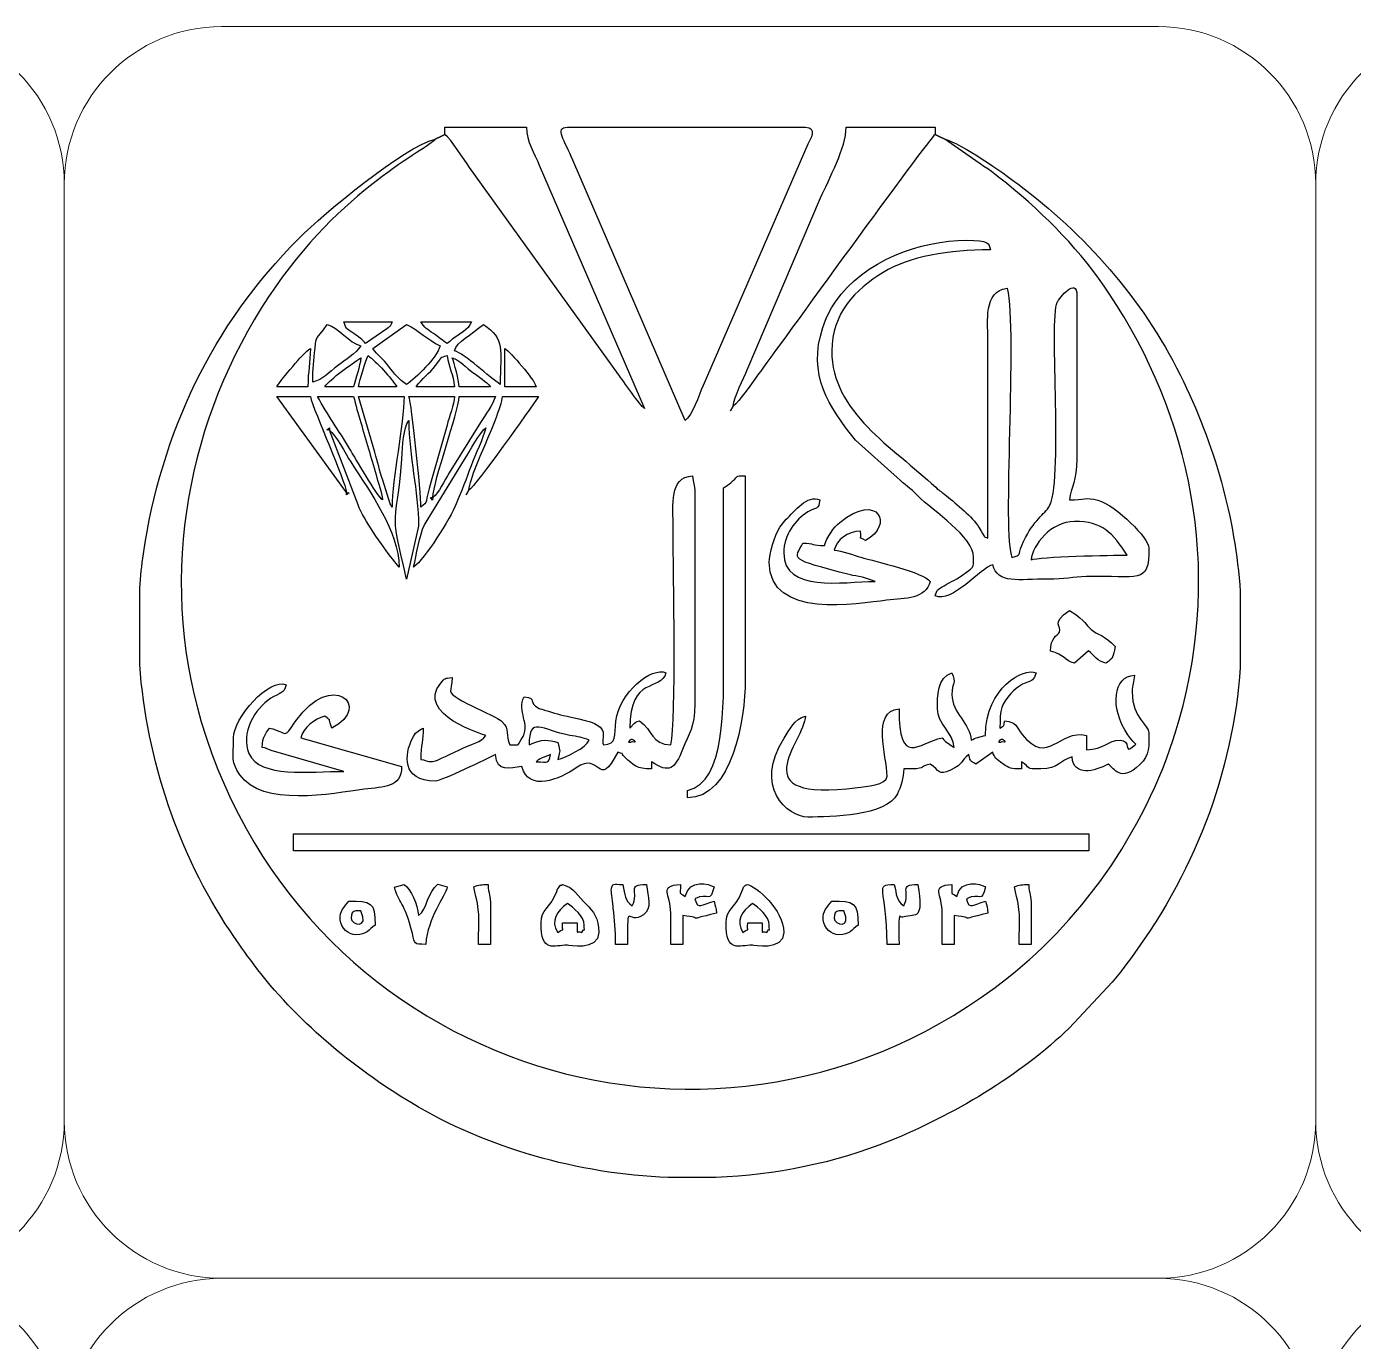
# Model space of a CAD drawing. Header units: millimetres. Extents: x -591 to 604, y 170 to 320.
# Drawn here: x 55.1 to 107.9, y 267.6 to 319.9 of the extents above; entities that cross this region are included whole.
import ezdxf

# ---------------------------------------------------------------- set-up
doc = ezdxf.new("R2010")
doc.units = ezdxf.units.MM
doc.header["$MEASUREMENT"] = 0
doc.layers.add('Layer 1', color=7, linetype='Continuous')

msp = doc.modelspace()

# ---------------------------------------------------------------- linework, layer by layer
at = {"layer": 'Layer 1', "color": 250, "lineweight": 18}
for points in [[(13.0292, 319.8725), (13.0292, 319.8725), (50.3166, 319.8725), (50.3166, 319.8725), (53.7625, 319.8725), (56.5729, 317.0621), (56.5729, 313.6162), (56.5729, 313.6162), (56.5729, 276.3288), (56.5729, 276.3288), (56.5729, 272.8829), (53.7625, 270.0725), (50.3166, 270.0725), (50.3166, 270.0725), (13.0292, 270.0725), (13.0292, 270.0725), (9.5833, 270.0725), (6.7729, 272.8829), (6.7729, 276.3288), (6.7729, 276.3288), (6.7729, 313.6162), (6.7729, 313.6162), (6.7729, 317.0621), (9.5833, 319.8725), (13.0292, 319.8725)], [(62.8292, 319.8725), (62.8292, 319.8725), (100.1166, 319.8725), (100.1166, 319.8725), (103.5625, 319.8725), (106.3729, 317.0621), (106.3729, 313.6162), (106.3729, 313.6162), (106.3729, 276.3288), (106.3729, 276.3288), (106.3729, 272.8829), (103.5625, 270.0725), (100.1166, 270.0725), (100.1166, 270.0725), (62.8292, 270.0725), (62.8292, 270.0725), (59.3833, 270.0725), (56.5729, 272.8829), (56.5729, 276.3288), (56.5729, 276.3288), (56.5729, 313.6162), (56.5729, 313.6162), (56.5729, 317.0621), (59.3833, 319.8725), (62.8292, 319.8725)], [(112.6292, 319.8725), (112.6292, 319.8725), (149.9166, 319.8725), (149.9166, 319.8725), (153.3625, 319.8725), (156.1729, 317.0621), (156.1729, 313.6162), (156.1729, 313.6162), (156.1729, 276.3288), (156.1729, 276.3288), (156.1729, 272.8829), (153.3625, 270.0725), (149.9166, 270.0725), (149.9166, 270.0725), (112.6292, 270.0725), (112.6292, 270.0725), (109.1833, 270.0725), (106.3729, 272.8829), (106.3729, 276.3288), (106.3729, 276.3288), (106.3729, 313.6162), (106.3729, 313.6162), (106.3729, 317.0621), (109.1833, 319.8725), (112.6292, 319.8725)], [(13.0292, 270.0725), (13.0292, 270.0725), (50.3166, 270.0725), (50.3166, 270.0725), (53.7625, 270.0725), (56.5729, 267.2621), (56.5729, 263.8162), (56.5729, 263.8162), (56.5729, 226.5288), (56.5729, 226.5288), (56.5729, 223.0829), (53.7625, 220.2725), (50.3166, 220.2725), (50.3166, 220.2725), (13.0292, 220.2725), (13.0292, 220.2725), (9.5833, 220.2725), (6.7729, 223.0829), (6.7729, 226.5288), (6.7729, 226.5288), (6.7729, 263.8162), (6.7729, 263.8162), (6.7729, 267.2621), (9.5833, 270.0725), (13.0292, 270.0725)], [(62.8292, 270.0725), (62.8292, 270.0725), (100.1166, 270.0725), (100.1166, 270.0725), (103.5625, 270.0725), (106.3729, 267.2621), (106.3729, 263.8162), (106.3729, 263.8162), (106.3729, 226.5288), (106.3729, 226.5288), (106.3729, 223.0829), (103.5625, 220.2725), (100.1166, 220.2725), (100.1166, 220.2725), (62.8292, 220.2725), (62.8292, 220.2725), (59.3833, 220.2725), (56.5729, 223.0829), (56.5729, 226.5288), (56.5729, 226.5288), (56.5729, 263.8162), (56.5729, 263.8162), (56.5729, 267.2621), (59.3833, 270.0725), (62.8292, 270.0725)], [(112.6292, 270.0725), (112.6292, 270.0725), (149.9166, 270.0725), (149.9166, 270.0725), (153.3625, 270.0725), (156.1729, 267.2621), (156.1729, 263.8162), (156.1729, 263.8162), (156.1729, 226.5288), (156.1729, 226.5288), (156.1729, 223.0829), (153.3625, 220.2725), (149.9166, 220.2725), (149.9166, 220.2725), (112.6292, 220.2725), (112.6292, 220.2725), (109.1833, 220.2725), (106.3729, 223.0829), (106.3729, 226.5288), (106.3729, 226.5288), (106.3729, 263.8162), (106.3729, 263.8162), (106.3729, 267.2621), (109.1833, 270.0725), (112.6292, 270.0725)]]:
    msp.add_open_spline(points, degree=3, knots=[0, 0, 0, 0, 0.125, 0.125, 0.125, 0.25, 0.25, 0.25, 0.375, 0.375, 0.375, 0.5, 0.5, 0.5, 0.625, 0.625, 0.625, 0.75, 0.75, 0.75, 0.875, 0.875, 0.875, 1, 1, 1, 1], dxfattribs=at)
at = {"layer": 'Layer 1', "color": 240}
for points, knots in [([(71.7196, 315.5787), (71.9502, 315.4096), (72.4702, 314.5777), (72.7027, 314.267), (72.7027, 314.267), (78.6232, 306.0356), (78.6232, 306.0356), (78.7936, 305.7854), (79.4925, 304.7977), (79.6561, 304.678), (79.6561, 304.678), (75.4753, 314.3622), (75.4753, 314.3622), (75.2812, 314.8163), (74.9706, 315.3037), (74.9706, 315.8656), (74.9706, 315.8656), (71.7196, 315.8656), (71.7196, 315.8656), (71.7196, 315.8656), (71.7196, 315.5787), (71.7196, 315.5787)], [0, 0, 0, 0, 0.1428571, 0.1428571, 0.1428571, 0.2857143, 0.2857143, 0.2857143, 0.4285714, 0.4285714, 0.4285714, 0.5714286, 0.5714286, 0.5714286, 0.7142857, 0.7142857, 0.7142857, 0.8571429, 0.8571429, 0.8571429, 1, 1, 1, 1]), ([(81.2816, 304.1999), (81.5687, 304.4104), (81.8157, 305.1724), (81.9919, 305.5932), (81.9919, 305.5932), (86.1667, 315.1944), (86.1667, 315.1944), (86.2563, 315.3854), (86.5591, 315.8656), (86.0625, 315.8656), (86.0625, 315.8656), (76.5963, 315.8656), (76.5963, 315.8656), (76.0735, 315.8656), (76.4796, 315.3359), (76.8138, 314.5534), (76.8138, 314.5534), (81.2816, 304.1999), (81.2816, 304.1999)], [0, 0, 0, 0, 0.1666667, 0.1666667, 0.1666667, 0.3333333, 0.3333333, 0.3333333, 0.5, 0.5, 0.5, 0.6666667, 0.6666667, 0.6666667, 0.8333333, 0.8333333, 0.8333333, 1, 1, 1, 1]), ([(83.194, 304.7736), (83.4156, 304.922), (83.9902, 305.7717), (84.205, 306.0575), (84.9037, 306.9873), (90.9305, 315.3622), (91.2261, 315.5787), (91.2261, 315.5787), (91.2261, 315.8656), (91.2261, 315.8656), (91.2261, 315.8656), (87.6881, 315.8656), (87.6881, 315.8656), (87.6881, 315.0549), (86.9991, 313.802), (86.669, 313.06), (86.669, 313.06), (83.7541, 306.2215), (83.7541, 306.2215), (83.6212, 305.8995), (83.224, 305.1346), (83.194, 304.7736)], [0, 0, 0, 0, 0.1428571, 0.1428571, 0.1428571, 0.2857143, 0.2857143, 0.2857143, 0.4285714, 0.4285714, 0.4285714, 0.5714286, 0.5714286, 0.5714286, 0.7142857, 0.7142857, 0.7142857, 0.8571429, 0.8571429, 0.8571429, 1, 1, 1, 1]), ([(91.6086, 315.3875), (91.6086, 315.3875), (92.8517, 314.527), (92.8517, 314.527), (93.3052, 314.2247), (93.6274, 313.9902), (94.0645, 313.6364), (95.6564, 312.3483), (97.0343, 310.9385), (98.1687, 309.2301), (101.3679, 304.4115), (102.6842, 298.4305), (100.9401, 292.2866), (99.7464, 288.0813), (97.1604, 284.438), (94.15, 282.0562), (82.7688, 273.0512), (66.1576, 278.2985), (62.0269, 292.2121), (60.256, 298.177), (61.5464, 304.354), (64.7008, 309.1151), (67.585, 313.4681), (71.0318, 314.9707), (71.3371, 315.3875), (70.0893, 315.0968), (66.9263, 312.4586), (65.9108, 311.4432), (62.4588, 307.9916), (60.4269, 303.7153), (59.7241, 298.8881), (59.6586, 298.4392), (59.6096, 297.9872), (59.5759, 297.5331), (59.5759, 297.5331), (59.5759, 294.4858), (59.5759, 294.4858), (59.8508, 290.6946), (61.1288, 286.9401), (63.171, 283.8897), (63.5116, 283.381), (63.7595, 283.0306), (64.1237, 282.5477), (65.7836, 280.3463), (68.0312, 278.46), (70.3861, 277.0489), (73.4029, 275.2412), (76.9899, 274.2299), (80.6087, 274.0793), (80.6087, 274.0793), (82.5016, 274.0793), (82.5016, 274.0793), (84.8773, 274.1787), (87.2263, 274.6554), (89.3957, 275.5271), (91.8467, 276.5121), (94.6903, 278.181), (96.5588, 280.0297), (96.5588, 280.0297), (98.2738, 281.8528), (98.2738, 281.8528), (98.4527, 282.0643), (98.6271, 282.2916), (98.781, 282.4928), (101.5437, 286.1041), (103.0745, 290.1925), (103.3699, 294.3787), (103.3699, 294.3787), (103.3699, 297.3939), (103.3699, 297.3939), (103.1652, 300.3065), (102.3689, 303.2224), (100.9794, 306.0167), (99.4627, 309.0669), (97.1818, 311.6047), (94.5182, 313.6118), (93.9522, 314.0384), (92.263, 315.2351), (91.6086, 315.3875)], [0, 0, 0, 0, 0.0384615, 0.0384615, 0.0384615, 0.0769231, 0.0769231, 0.0769231, 0.1153846, 0.1153846, 0.1153846, 0.1538462, 0.1538462, 0.1538462, 0.1923077, 0.1923077, 0.1923077, 0.2307692, 0.2307692, 0.2307692, 0.2692308, 0.2692308, 0.2692308, 0.3076923, 0.3076923, 0.3076923, 0.3461538, 0.3461538, 0.3461538, 0.3846154, 0.3846154, 0.3846154, 0.4230769, 0.4230769, 0.4230769, 0.4615385, 0.4615385, 0.4615385, 0.5, 0.5, 0.5, 0.5384615, 0.5384615, 0.5384615, 0.5769231, 0.5769231, 0.5769231, 0.6153846, 0.6153846, 0.6153846, 0.6538462, 0.6538462, 0.6538462, 0.6923077, 0.6923077, 0.6923077, 0.7307692, 0.7307692, 0.7307692, 0.7692308, 0.7692308, 0.7692308, 0.8076923, 0.8076923, 0.8076923, 0.8461538, 0.8461538, 0.8461538, 0.8846154, 0.8846154, 0.8846154, 0.9230769, 0.9230769, 0.9230769, 0.9615385, 0.9615385, 0.9615385, 1, 1, 1, 1]), ([(71.5283, 315.4831), (71.5283, 315.4831), (71.3371, 315.3875), (71.3371, 315.3875), (71.3371, 315.3875), (71.5283, 315.4831), (71.5283, 315.4831)], [0, 0, 0, 0, 0.5, 0.5, 0.5, 1, 1, 1, 1]), ([(71.7196, 315.5787), (71.7196, 315.5787), (71.5283, 315.4831), (71.5283, 315.4831), (71.5283, 315.4831), (71.7196, 315.5787), (71.7196, 315.5787)], [0, 0, 0, 0, 0.5, 0.5, 0.5, 1, 1, 1, 1]), ([(91.4174, 315.4831), (91.4174, 315.4831), (91.2261, 315.5787), (91.2261, 315.5787), (91.2261, 315.5787), (91.4174, 315.4831), (91.4174, 315.4831)], [0, 0, 0, 0, 0.5, 0.5, 0.5, 1, 1, 1, 1]), ([(91.6086, 315.3875), (91.6086, 315.3875), (91.4174, 315.4831), (91.4174, 315.4831), (91.4174, 315.4831), (91.6086, 315.3875), (91.6086, 315.3875)], [0, 0, 0, 0, 0.5, 0.5, 0.5, 1, 1, 1, 1]), ([(92.756, 298.7495), (92.756, 298.286), (92.741, 298.3803), (92.4767, 298.1682), (92.0403, 297.8179), (91.934, 297.8425), (91.5834, 297.6272), (91.3701, 297.4963), (91.2963, 297.4824), (91.2261, 297.2195), (91.8836, 296.9155), (93.0517, 298.3373), (93.5209, 298.4626), (93.7028, 297.6823), (94.5482, 297.8929), (95.7205, 297.8886), (96.3836, 297.8862), (96.7131, 297.9716), (97.2471, 297.9877), (99.3328, 298.0501), (99.7364, 297.6229), (99.7364, 299.1319), (99.7364, 299.489), (98.4728, 300.8026), (97.7039, 301.0268), (97.2175, 301.1686), (97.1521, 301.0443), (96.5808, 301.0443), (96.6242, 301.5662), (96.8677, 301.7736), (96.8677, 302.67), (96.8677, 302.67), (96.8677, 309.1721), (96.8677, 309.1721), (96.8677, 309.9439), (96.1635, 309.0628), (96.0864, 308.9017), (95.7469, 308.1923), (96.363, 301.5926), (95.7411, 300.7368), (95.5056, 300.4128), (95.0721, 300.1596), (94.6739, 299.222), (94.502, 298.8171), (94.6838, 298.8558), (94.286, 298.7495), (93.8744, 299.6073), (94.5002, 307.7185), (94.0947, 309.4589), (93.1349, 309.3791), (93.3294, 308.0296), (93.3297, 307.5466), (93.3297, 307.5466), (93.3297, 299.5144), (93.3297, 299.5144), (93.1248, 299.5971), (93.2418, 299.5253), (92.9842, 299.9339), (92.6935, 300.3949), (92.0948, 300.8529), (91.6746, 301.206), (91.4811, 301.3687), (91.4428, 301.3644), (91.2492, 301.5456), (89.5456, 303.1403), (87.1144, 304.521), (87.1144, 306.9728), (87.1144, 308.4435), (88.0426, 309.4092), (89.1611, 310.0897), (90.2008, 310.7222), (91.7764, 310.989), (93.4254, 310.989), (93.3568, 311.2456), (93.3755, 311.3715), (92.4692, 311.3715), (90.6711, 311.3715), (88.3887, 310.5647), (87.2651, 308.9259), (87.0345, 308.5895), (86.9036, 308.3163), (86.763, 307.8981), (86.1295, 306.0133), (86.9884, 304.7585), (88.055, 303.4192), (88.055, 303.4192), (89.7202, 301.929), (89.7202, 301.929), (90.0266, 301.6369), (90.2293, 301.5192), (90.5322, 301.2111), (91.1708, 300.562), (92.756, 299.5869), (92.756, 298.7495)], [0, 0, 0, 0, 0.0322581, 0.0322581, 0.0322581, 0.0645161, 0.0645161, 0.0645161, 0.0967742, 0.0967742, 0.0967742, 0.1290323, 0.1290323, 0.1290323, 0.1612903, 0.1612903, 0.1612903, 0.1935484, 0.1935484, 0.1935484, 0.2258065, 0.2258065, 0.2258065, 0.2580645, 0.2580645, 0.2580645, 0.2903226, 0.2903226, 0.2903226, 0.3225806, 0.3225806, 0.3225806, 0.3548387, 0.3548387, 0.3548387, 0.3870968, 0.3870968, 0.3870968, 0.4193548, 0.4193548, 0.4193548, 0.4516129, 0.4516129, 0.4516129, 0.483871, 0.483871, 0.483871, 0.516129, 0.516129, 0.516129, 0.5483871, 0.5483871, 0.5483871, 0.5806452, 0.5806452, 0.5806452, 0.6129032, 0.6129032, 0.6129032, 0.6451613, 0.6451613, 0.6451613, 0.6774194, 0.6774194, 0.6774194, 0.7096774, 0.7096774, 0.7096774, 0.7419355, 0.7419355, 0.7419355, 0.7741935, 0.7741935, 0.7741935, 0.8064516, 0.8064516, 0.8064516, 0.8387097, 0.8387097, 0.8387097, 0.8709677, 0.8709677, 0.8709677, 0.9032258, 0.9032258, 0.9032258, 0.9354839, 0.9354839, 0.9354839, 0.9677419, 0.9677419, 0.9677419, 1, 1, 1, 1]), ([(66.4605, 305.7298), (66.8675, 305.8246), (67.1042, 306.1187), (67.4437, 306.3721), (67.7833, 306.6254), (68.1565, 306.8409), (68.3729, 307.1641), (67.9133, 307.2869), (67.4937, 307.902), (67.0343, 308.0246), (66.5788, 307.3447), (66.603, 307.6277), (66.5524, 307.0723), (66.5083, 306.5869), (66.4605, 306.2771), (66.4605, 305.7298)], [0, 0, 0, 0, 0.2, 0.2, 0.2, 0.4, 0.4, 0.4, 0.6, 0.6, 0.6, 0.8, 0.8, 0.8, 1, 1, 1, 1]), ([(68.5642, 307.2597), (68.5642, 307.2597), (69.414, 307.8442), (69.414, 307.8442), (69.5573, 307.9789), (69.5375, 307.9037), (69.616, 308.1203), (69.616, 308.1203), (67.7036, 308.1203), (67.7036, 308.1203), (67.7884, 307.8024), (67.8634, 307.8212), (68.0983, 307.6546), (68.2777, 307.5275), (68.4404, 307.4285), (68.5642, 307.2597)], [0, 0, 0, 0, 0.2, 0.2, 0.2, 0.4, 0.4, 0.4, 0.6, 0.6, 0.6, 0.8, 0.8, 0.8, 1, 1, 1, 1]), ([(68.8511, 307.0685), (69.0452, 306.7785), (69.2475, 306.6596), (69.48, 306.3588), (69.7187, 306.0499), (69.887, 305.8368), (70.1897, 305.6342), (70.5705, 305.8891), (71.401, 306.6875), (71.5283, 307.1641), (71.0099, 307.4384), (70.7081, 307.7505), (70.1897, 308.0246), (70.1897, 308.0246), (68.8511, 307.0685), (68.8511, 307.0685)], [0, 0, 0, 0, 0.2, 0.2, 0.2, 0.4, 0.4, 0.4, 0.6, 0.6, 0.6, 0.8, 0.8, 0.8, 1, 1, 1, 1]), ([(71.8152, 307.2597), (71.8152, 307.2597), (71.9179, 307.3482), (71.9179, 307.3482), (71.9328, 307.3606), (72.0014, 307.4186), (72.022, 307.4355), (72.2782, 307.6437), (72.6527, 307.7922), (72.7714, 308.1203), (72.7714, 308.1203), (70.7634, 308.1203), (70.7634, 308.1203), (70.9153, 307.8935), (71.0178, 307.8195), (71.2594, 307.6602), (71.4908, 307.5077), (71.6163, 307.3928), (71.8152, 307.2597)], [0, 0, 0, 0, 0.1666667, 0.1666667, 0.1666667, 0.3333333, 0.3333333, 0.3333333, 0.5, 0.5, 0.5, 0.6666667, 0.6666667, 0.6666667, 0.8333333, 0.8333333, 0.8333333, 1, 1, 1, 1]), ([(72.1021, 306.9728), (72.4744, 306.8734), (73.5168, 305.9035), (73.9188, 305.6342), (73.9188, 307.0135), (74.1347, 307.432), (73.2495, 308.0246), (72.7571, 307.5967), (72.2, 307.3394), (72.1021, 306.9728)], [0, 0, 0, 0, 0.3333333, 0.3333333, 0.3333333, 0.6666667, 0.6666667, 0.6666667, 1, 1, 1, 1]), ([(65.0263, 305.5386), (65.0263, 305.5386), (66.2693, 305.5386), (66.2693, 305.5386), (66.2693, 306.2073), (66.3649, 306.4528), (66.3649, 307.0685), (66.0453, 306.8546), (65.2566, 305.8827), (65.0263, 305.5386)], [0, 0, 0, 0, 0.3333333, 0.3333333, 0.3333333, 0.6666667, 0.6666667, 0.6666667, 1, 1, 1, 1]), ([(74.1101, 305.5386), (74.1101, 305.5386), (75.3531, 305.5386), (75.3531, 305.5386), (75.268, 305.8573), (74.3319, 306.906), (74.1101, 307.0685), (74.1101, 307.0685), (74.1101, 305.5386), (74.1101, 305.5386)], [0, 0, 0, 0, 0.3333333, 0.3333333, 0.3333333, 0.6666667, 0.6666667, 0.6666667, 1, 1, 1, 1]), ([(66.9386, 305.5386), (66.9386, 305.5386), (68.086, 305.5386), (68.086, 305.5386), (68.1702, 305.8995), (68.3438, 306.3367), (68.3729, 306.686), (68.0141, 306.4458), (67.1593, 305.8679), (66.9386, 305.5386)], [0, 0, 0, 0, 0.3333333, 0.3333333, 0.3333333, 0.6666667, 0.6666667, 0.6666667, 1, 1, 1, 1]), ([(68.2773, 305.5386), (68.2773, 305.5386), (69.8072, 305.5386), (69.8072, 305.5386), (69.5827, 305.8737), (68.9956, 306.5568), (68.6598, 306.7816), (68.5315, 306.5145), (68.353, 305.8634), (68.2773, 305.5386)], [0, 0, 0, 0, 0.3333333, 0.3333333, 0.3333333, 0.6666667, 0.6666667, 0.6666667, 1, 1, 1, 1]), ([(70.5722, 305.5386), (70.5722, 305.5386), (72.1021, 305.5386), (72.1021, 305.5386), (72.0607, 306.0354), (71.853, 306.3277), (71.8152, 306.7816), (71.4852, 306.6935), (71.6474, 306.7722), (71.3506, 306.3857), (71.105, 306.066), (70.8007, 305.8798), (70.5722, 305.5386)], [0, 0, 0, 0, 0.25, 0.25, 0.25, 0.5, 0.5, 0.5, 0.75, 0.75, 0.75, 1, 1, 1, 1]), ([(72.2934, 305.5386), (72.2934, 305.5386), (73.5363, 305.5386), (73.5363, 305.5386), (73.3888, 305.7402), (73.0334, 305.9614), (72.7979, 306.1388), (72.3521, 306.4747), (72.3151, 306.6037), (72.0065, 306.686), (72.0967, 306.4979), (72.2714, 305.8025), (72.2934, 305.5386)], [0, 0, 0, 0, 0.25, 0.25, 0.25, 0.5, 0.5, 0.5, 0.75, 0.75, 0.75, 1, 1, 1, 1]), ([(67.7992, 301.3313), (67.7584, 301.8214), (66.5091, 304.5372), (66.3649, 305.156), (66.3649, 305.156), (65.0263, 305.156), (65.0263, 305.156), (65.0263, 305.156), (67.7992, 301.3313), (67.7992, 301.3313)], [0, 0, 0, 0, 0.3333333, 0.3333333, 0.3333333, 0.6666667, 0.6666667, 0.6666667, 1, 1, 1, 1]), ([(69.2335, 301.0443), (69.2082, 301.348), (69.0728, 301.713), (68.9799, 302.0338), (68.8716, 302.4078), (68.7684, 302.7603), (68.6806, 303.0731), (68.4825, 303.7783), (68.2441, 304.4774), (68.086, 305.156), (68.086, 305.156), (66.6518, 305.156), (66.6518, 305.156), (67.0382, 304.4256), (67.4935, 303.8096), (67.9257, 303.0833), (68.131, 302.7382), (69.0357, 301.1892), (69.2335, 301.0443)], [0, 0, 0, 0, 0.1666667, 0.1666667, 0.1666667, 0.3333333, 0.3333333, 0.3333333, 0.5, 0.5, 0.5, 0.6666667, 0.6666667, 0.6666667, 0.8333333, 0.8333333, 0.8333333, 1, 1, 1, 1]), ([(69.616, 300.7576), (69.616, 301.8683), (70.094, 304.0569), (70.094, 305.156), (70.094, 305.156), (68.2773, 305.156), (68.2773, 305.156), (68.2773, 305.156), (68.9259, 302.9361), (68.9259, 302.9361), (69.041, 302.5262), (69.1295, 302.2169), (69.2447, 301.8206), (69.2447, 301.8206), (69.5462, 300.8789), (69.5462, 300.8789), (69.5544, 300.8624), (69.574, 300.831), (69.5808, 300.818), (69.5877, 300.8049), (69.6026, 300.7766), (69.616, 300.7576)], [0, 0, 0, 0, 0.1428571, 0.1428571, 0.1428571, 0.2857143, 0.2857143, 0.2857143, 0.4285714, 0.4285714, 0.4285714, 0.5714286, 0.5714286, 0.5714286, 0.7142857, 0.7142857, 0.7142857, 0.8571429, 0.8571429, 0.8571429, 1, 1, 1, 1]), ([(70.7634, 300.7576), (71.0617, 300.976), (70.9147, 300.8874), (71.1666, 301.7886), (71.1666, 301.7886), (71.8039, 304.0198), (71.8039, 304.0198), (71.8985, 304.3439), (72.0748, 304.829), (72.1021, 305.156), (72.1021, 305.156), (70.2853, 305.156), (70.2853, 305.156), (70.4034, 304.91), (70.7634, 301.313), (70.7634, 300.7576)], [0, 0, 0, 0, 0.2, 0.2, 0.2, 0.4, 0.4, 0.4, 0.6, 0.6, 0.6, 0.8, 0.8, 0.8, 1, 1, 1, 1]), ([(71.2415, 301.1399), (71.4759, 301.3117), (71.7085, 301.8235), (71.8923, 302.1148), (71.8923, 302.1148), (73.1353, 304.1228), (73.1353, 304.1228), (73.319, 304.4145), (73.6399, 304.8278), (73.7276, 305.156), (73.7276, 305.156), (72.2934, 305.156), (72.2934, 305.156), (72.2408, 304.524), (71.2553, 301.7594), (71.2415, 301.1399)], [0, 0, 0, 0, 0.2, 0.2, 0.2, 0.4, 0.4, 0.4, 0.6, 0.6, 0.6, 0.8, 0.8, 0.8, 1, 1, 1, 1]), ([(72.6758, 301.4269), (72.9455, 301.6074), (75.1224, 304.6687), (75.4489, 305.156), (75.4489, 305.156), (74.0145, 305.156), (74.0145, 305.156), (73.982, 304.7663), (73.5025, 303.685), (73.3589, 303.3256), (73.1777, 302.8723), (72.7144, 301.8902), (72.6758, 301.4269)], [0, 0, 0, 0, 0.25, 0.25, 0.25, 0.5, 0.5, 0.5, 0.75, 0.75, 0.75, 1, 1, 1, 1]), ([(83.194, 304.7736), (83.194, 304.7736), (83.084, 304.5872), (83.084, 304.5872), (83.084, 304.5872), (83.194, 304.7736), (83.194, 304.7736)], [0, 0, 0, 0, 0.5, 0.5, 0.5, 1, 1, 1, 1]), ([(70.1897, 297.8889), (70.1897, 297.8889), (70.6678, 299.9925), (70.6678, 299.9925), (70.6678, 301.4315), (70.2853, 302.7305), (70.2853, 304.1999), (70.0604, 303.8761), (70.0395, 303.2323), (70.0018, 302.6666), (69.8087, 299.7816), (69.4616, 301.0142), (70.1897, 297.8889)], [0, 0, 0, 0, 0.25, 0.25, 0.25, 0.5, 0.5, 0.5, 0.75, 0.75, 0.75, 1, 1, 1, 1]), ([(67.1299, 303.8174), (67.1299, 303.8174), (67.1299, 303.913), (67.1299, 303.913), (67.1299, 303.913), (67.0183, 303.8333), (67.0183, 303.8333), (67.0183, 303.8333), (67.1299, 303.8174), (67.1299, 303.8174)], [0, 0, 0, 0, 0.3333333, 0.3333333, 0.3333333, 0.6666667, 0.6666667, 0.6666667, 1, 1, 1, 1]), ([(67.1299, 303.8174), (67.1299, 303.8174), (68.2624, 300.8383), (68.2624, 300.8383), (68.5034, 300.2315), (69.2056, 299.2434), (69.6415, 298.6793), (69.7354, 298.5581), (69.8182, 298.4644), (69.9028, 298.367), (69.8711, 299.7936), (68.7738, 301.3132), (67.9717, 302.5556), (67.772, 302.8649), (67.3592, 303.6493), (67.1299, 303.8174)], [0, 0, 0, 0, 0.2, 0.2, 0.2, 0.4, 0.4, 0.4, 0.6, 0.6, 0.6, 0.8, 0.8, 0.8, 1, 1, 1, 1]), ([(70.4766, 298.367), (70.908, 298.6832), (71.949, 300.3167), (72.1707, 300.8802), (72.3823, 301.4177), (72.5751, 301.8804), (72.7603, 302.3942), (72.9314, 302.8696), (73.2384, 303.4549), (73.3451, 303.913), (73.1153, 303.7446), (72.7035, 302.961), (72.5033, 302.6513), (72.5033, 302.6513), (70.9045, 300.0426), (70.9045, 300.0426), (70.7073, 299.627), (70.5882, 298.8466), (70.4766, 298.367)], [0, 0, 0, 0, 0.1666667, 0.1666667, 0.1666667, 0.3333333, 0.3333333, 0.3333333, 0.5, 0.5, 0.5, 0.6666667, 0.6666667, 0.6666667, 0.8333333, 0.8333333, 0.8333333, 1, 1, 1, 1]), ([(80.7079, 291.2911), (79.9415, 291.3081), (79.9967, 291.8912), (79.4649, 292.2473), (79.2908, 292.2007), (79.368, 292.2274), (79.2703, 292.1549), (79.2703, 292.1549), (79.0824, 291.9605), (79.0824, 291.9605), (79.0824, 294.0652), (80.3095, 293.3842), (80.5167, 294.1597), (79.9532, 294.4202), (78.6608, 293.3889), (78.5219, 292.2339), (78.4537, 291.6663), (78.5842, 291.3371), (78.0306, 291.2911), (77.8678, 291.6852), (78.5304, 292.061), (76.7472, 292.3982), (76.2762, 292.4871), (76.1148, 292.5497), (75.6886, 292.6783), (75.6835, 292.6798), (75.4815, 292.7421), (75.4709, 292.7475), (74.9776, 292.9959), (75.4345, 293.1423), (74.8752, 293.2035), (74.5476, 292.6205), (75.1822, 292.1368), (74.7604, 291.5039), (74.5796, 291.2326), (74.7126, 291.3002), (74.3014, 291.2911), (74.1134, 291.6829), (74.3213, 291.895), (73.9914, 292.2241), (73.805, 292.4101), (72.7862, 292.8026), (72.2917, 293.1086), (71.767, 293.4335), (71.9931, 293.3706), (72.0065, 293.9685), (71.6827, 293.9415), (71.732, 293.9611), (71.5562, 293.7493), (70.5183, 292.4975), (73.3183, 291.6757), (73.3451, 291.6736), (73.1359, 291.3879), (72.849, 291.352), (72.2959, 291.0971), (71.0547, 290.5253), (71.3505, 290.5806), (70.7634, 290.7174), (70.7634, 291.2979), (70.8591, 291.4835), (70.8591, 291.9605), (70.6293, 291.8389), (70.5504, 291.8046), (70.4199, 291.5387), (70.1249, 290.9373), (69.9608, 289.8567), (71.3371, 289.8567), (71.5748, 289.8567), (73.4251, 290.7485), (73.7276, 290.9085), (73.7894, 290.1655), (74.3026, 290.3908), (74.7794, 290.4304), (75.0551, 289.398), (76.2936, 289.9298), (76.9396, 290.379), (77.9524, 291.0832), (77.7728, 289.4329), (78.6043, 291.0041), (78.9728, 290.8708), (78.6263, 291.022), (78.8777, 290.7994), (79.2487, 290.4709), (79.3321, 290.3348), (79.943, 290.3348), (79.943, 290.3348), (79.943, 290.6216), (79.943, 290.6216), (80.6633, 290.1391), (80.8714, 290.3447), (81.1736, 291.1121), (81.4347, 291.7752), (81.6641, 291.9724), (81.6641, 292.9166), (81.6641, 292.9166), (81.6641, 301.3313), (81.6641, 301.3313), (81.6641, 301.661), (81.5934, 301.7015), (81.5685, 302.0006), (80.6403, 301.9234), (80.8034, 300.8883), (80.8035, 299.8969), (80.8037, 298.0505), (80.9429, 292.2997), (80.7079, 291.2911)], [0, 0, 0, 0, 0.0285714, 0.0285714, 0.0285714, 0.0571429, 0.0571429, 0.0571429, 0.0857143, 0.0857143, 0.0857143, 0.1142857, 0.1142857, 0.1142857, 0.1428571, 0.1428571, 0.1428571, 0.1714286, 0.1714286, 0.1714286, 0.2, 0.2, 0.2, 0.2285714, 0.2285714, 0.2285714, 0.2571429, 0.2571429, 0.2571429, 0.2857143, 0.2857143, 0.2857143, 0.3142857, 0.3142857, 0.3142857, 0.3428571, 0.3428571, 0.3428571, 0.3714286, 0.3714286, 0.3714286, 0.4, 0.4, 0.4, 0.4285714, 0.4285714, 0.4285714, 0.4571429, 0.4571429, 0.4571429, 0.4857143, 0.4857143, 0.4857143, 0.5142857, 0.5142857, 0.5142857, 0.5428571, 0.5428571, 0.5428571, 0.5714286, 0.5714286, 0.5714286, 0.6, 0.6, 0.6, 0.6285714, 0.6285714, 0.6285714, 0.6571429, 0.6571429, 0.6571429, 0.6857143, 0.6857143, 0.6857143, 0.7142857, 0.7142857, 0.7142857, 0.7428571, 0.7428571, 0.7428571, 0.7714286, 0.7714286, 0.7714286, 0.8, 0.8, 0.8, 0.8285714, 0.8285714, 0.8285714, 0.8571429, 0.8571429, 0.8571429, 0.8857143, 0.8857143, 0.8857143, 0.9142857, 0.9142857, 0.9142857, 0.9428571, 0.9428571, 0.9428571, 0.9714286, 0.9714286, 0.9714286, 1, 1, 1, 1]), ([(82.8115, 301.5225), (82.8115, 299.2913), (82.8115, 297.0602), (82.8115, 294.8291), (82.8115, 292.8472), (82.8967, 289.8283), (81.3773, 289.4742), (81.3773, 289.4742), (81.3773, 289.1873), (81.3773, 289.1873), (83.1528, 289.1873), (83.6721, 292.3273), (83.6721, 293.8728), (83.6721, 293.8728), (83.6721, 302.0006), (83.6721, 302.0006), (83.2106, 301.9903), (83.4296, 301.9958), (83.1936, 301.8096), (83.1918, 301.8082), (83.114, 301.7342), (83.0396, 301.677), (82.9344, 301.5959), (82.8946, 301.578), (82.8115, 301.5225)], [0, 0, 0, 0, 0.125, 0.125, 0.125, 0.25, 0.25, 0.25, 0.375, 0.375, 0.375, 0.5, 0.5, 0.5, 0.625, 0.625, 0.625, 0.75, 0.75, 0.75, 0.875, 0.875, 0.875, 1, 1, 1, 1]), ([(67.7992, 301.3313), (67.7992, 301.3313), (67.7992, 301.2357), (67.7992, 301.2357), (67.7992, 301.2357), (67.9108, 301.3154), (67.9108, 301.3154), (67.9108, 301.3154), (67.7992, 301.3313), (67.7992, 301.3313)], [0, 0, 0, 0, 0.3333333, 0.3333333, 0.3333333, 0.6666667, 0.6666667, 0.6666667, 1, 1, 1, 1]), ([(71.2415, 301.1399), (71.2415, 301.1399), (71.1459, 301.1399), (71.1459, 301.1399), (71.1459, 301.1399), (71.2256, 301.0285), (71.2256, 301.0285), (71.2256, 301.0285), (71.2415, 301.1399), (71.2415, 301.1399)], [0, 0, 0, 0, 0.3333333, 0.3333333, 0.3333333, 0.6666667, 0.6666667, 0.6666667, 1, 1, 1, 1]), ([(72.6758, 301.4269), (72.6758, 301.4269), (72.5658, 301.2403), (72.5658, 301.2403), (72.5658, 301.2403), (72.6758, 301.4269), (72.6758, 301.4269)], [0, 0, 0, 0, 0.5, 0.5, 0.5, 1, 1, 1, 1]), ([(84.6282, 298.5582), (84.6282, 296.2664), (88.1497, 296.92), (89.2968, 297.0452), (90.0581, 297.1285), (90.8474, 297.0916), (91.0349, 297.7932), (90.7614, 298.1665), (88.8438, 298.5844), (88.2736, 298.7612), (88.0211, 298.8396), (87.499, 299.0123), (87.21, 299.0363), (87.3231, 299.46), (87.7195, 299.7892), (88.2618, 299.8013), (88.2989, 299.3572), (88.1594, 299.6341), (88.4532, 299.4187), (89.5952, 300.0232), (88.9828, 301.3947), (87.4383, 300.1468), (87.2055, 299.959), (86.9006, 299.5412), (86.8277, 299.2275), (86.347, 299.2275), (86.3995, 299.3136), (85.967, 299.3232), (85.6232, 298.6736), (85.3384, 298.701), (87.8576, 298.0583), (87.9947, 298.0234), (88.1153, 298.0107), (88.3368, 297.9638), (88.3368, 297.9638), (88.772, 297.8252), (88.772, 297.8252), (88.7861, 297.8191), (88.8155, 297.806), (88.8357, 297.7932), (87.541, 297.7932), (85.202, 297.3294), (85.202, 298.9407), (85.202, 299.6393), (85.6729, 300.2754), (86.1635, 300.561), (86.5371, 300.7785), (86.5898, 300.6188), (86.6363, 301.0443), (86.149, 301.2698), (85.6167, 300.5689), (85.305, 300.2721), (85.305, 300.2721), (85.0456, 299.9578), (85.0456, 299.9578), (84.8266, 299.6085), (84.6282, 298.8962), (84.6282, 298.5582)], [0, 0, 0, 0, 0.0526316, 0.0526316, 0.0526316, 0.1052632, 0.1052632, 0.1052632, 0.1578947, 0.1578947, 0.1578947, 0.2105263, 0.2105263, 0.2105263, 0.2631579, 0.2631579, 0.2631579, 0.3157895, 0.3157895, 0.3157895, 0.3684211, 0.3684211, 0.3684211, 0.4210526, 0.4210526, 0.4210526, 0.4736842, 0.4736842, 0.4736842, 0.5263158, 0.5263158, 0.5263158, 0.5789474, 0.5789474, 0.5789474, 0.6315789, 0.6315789, 0.6315789, 0.6842105, 0.6842105, 0.6842105, 0.7368421, 0.7368421, 0.7368421, 0.7894737, 0.7894737, 0.7894737, 0.8421053, 0.8421053, 0.8421053, 0.8947368, 0.8947368, 0.8947368, 0.9473684, 0.9473684, 0.9473684, 1, 1, 1, 1]), ([(95.0509, 298.6538), (95.1003, 299.2482), (95.842, 300.1839), (96.772, 300.1839), (97.8821, 300.1839), (98.2813, 299.7327), (98.8757, 298.845), (98.2883, 298.845), (95.3239, 298.785), (95.0509, 298.6538)], [0, 0, 0, 0, 0.3333333, 0.3333333, 0.3333333, 0.6666667, 0.6666667, 0.6666667, 1, 1, 1, 1]), ([(95.8158, 295.0203), (96.3692, 294.8913), (96.3856, 294.6453), (96.772, 294.5422), (96.772, 294.5422), (97.3279, 295.0389), (97.3279, 295.0389), (97.5553, 294.8381), (97.7063, 294.6245), (98.0151, 294.5422), (98.3416, 294.7608), (98.2955, 294.7736), (98.3975, 295.2115), (97.9742, 295.6577), (97.666, 295.687), (97.4402, 295.8797), (97.1635, 296.1154), (97.3261, 296.1467), (96.5808, 296.6458), (95.7874, 296.1145), (96.2959, 296.0234), (96.1733, 295.7833), (96.0814, 295.6038), (95.8287, 295.5937), (95.8158, 295.0203)], [0, 0, 0, 0, 0.125, 0.125, 0.125, 0.25, 0.25, 0.25, 0.375, 0.375, 0.375, 0.5, 0.5, 0.5, 0.625, 0.625, 0.625, 0.75, 0.75, 0.75, 0.875, 0.875, 0.875, 1, 1, 1, 1]), ([(63.305, 291.578), (63.305, 290.7362), (63.2014, 290.6412), (63.5558, 290.1075), (64.4185, 288.8086), (67.2465, 289.3564), (68.5099, 289.5285), (69.3067, 289.637), (69.9792, 289.571), (69.9985, 290.4304), (69.9985, 290.4304), (65.9825, 291.578), (65.9825, 291.578), (66.0923, 291.9894), (66.5289, 292.3291), (66.9386, 292.4385), (67.2545, 292.2071), (67.0459, 292.3344), (67.2255, 291.9605), (68.8735, 292.8325), (67.215, 294.2894), (65.7908, 292.2476), (65.2581, 291.4841), (65.4999, 291.7833), (64.7393, 291.9605), (64.5649, 291.6998), (64.4624, 291.6409), (64.4524, 291.1955), (64.8074, 291.1127), (64.4825, 291.1742), (64.8092, 291.074), (64.8092, 291.074), (67.7036, 290.2392), (67.7036, 290.2392), (66.3306, 290.2392), (64.3525, 289.959), (63.9227, 290.9551), (63.5769, 291.7563), (64.1529, 292.7319), (64.7935, 293.1492), (65.1471, 293.3795), (65.3113, 293.3166), (65.4088, 293.6816), (64.7211, 293.9996), (63.305, 292.3441), (63.305, 291.578)], [0, 0, 0, 0, 0.0666667, 0.0666667, 0.0666667, 0.1333333, 0.1333333, 0.1333333, 0.2, 0.2, 0.2, 0.2666667, 0.2666667, 0.2666667, 0.3333333, 0.3333333, 0.3333333, 0.4, 0.4, 0.4, 0.4666667, 0.4666667, 0.4666667, 0.5333333, 0.5333333, 0.5333333, 0.6, 0.6, 0.6, 0.6666667, 0.6666667, 0.6666667, 0.7333333, 0.7333333, 0.7333333, 0.8, 0.8, 0.8, 0.8666667, 0.8666667, 0.8666667, 0.9333333, 0.9333333, 0.9333333, 1, 1, 1, 1]), ([(93.2341, 291.6736), (93.0024, 291.6195), (92.8504, 291.5735), (92.6604, 291.4822), (92.646, 292.1271), (91.8954, 292.5548), (91.8954, 293.2991), (91.8954, 293.7648), (92.0863, 293.7618), (91.8954, 294.1597), (91.3028, 294.0014), (91.3217, 293.1991), (91.3217, 292.7254), (91.3217, 292.1293), (91.9427, 291.7779), (91.9911, 291.1955), (91.9911, 291.1955), (91.6465, 291.4246), (91.6465, 291.4246), (91.5916, 291.4789), (91.5328, 291.5591), (91.5129, 291.578), (90.5468, 291.3529), (89.7918, 290.3775), (89.7918, 292.7254), (88.6788, 292.6328), (89.3136, 290.8626), (89.3136, 290.0479), (89.3136, 289.6866), (88.4448, 289.637), (88.1382, 289.5979), (83.403, 288.9935), (86.0402, 291.4301), (86.0625, 292.4385), (85.6234, 292.3213), (85.4473, 291.9122), (85.2193, 291.5607), (83.9805, 289.6518), (85.3493, 288.4224), (86.1582, 288.4224), (87.0625, 288.4224), (89.2994, 288.4567), (89.7281, 289.3467), (89.8469, 289.5933), (89.9759, 290.0148), (89.9831, 290.3348), (90.9693, 290.3348), (90.4844, 290.3978), (91.0349, 290.5262), (91.4143, 290.272), (91.3516, 290.0626), (91.8336, 290.2888), (92.4119, 290.5606), (92.2173, 290.6539), (92.5648, 290.9085), (92.654, 290.5745), (92.6012, 290.6938), (92.8517, 290.5262), (92.8517, 290.5262), (93.5209, 291.0041), (93.5209, 291.0041), (93.5758, 290.7989), (93.6691, 290.7244), (93.9215, 290.5441), (94.1955, 290.3482), (94.222, 290.3348), (94.6684, 290.3348), (94.6684, 290.3348), (94.6684, 290.6216), (94.6684, 290.6216), (95.0529, 290.3641), (94.7845, 290.3348), (95.4334, 290.3348), (96.1491, 290.3348), (96.1733, 290.6786), (96.6764, 290.8129), (96.7429, 290.0141), (97.5678, 290.2389), (98.1107, 290.5262), (98.3869, 290.3411), (98.5791, 289.7879), (99.3725, 290.5073), (99.7844, 290.8806), (99.7364, 291.2878), (99.7364, 291.7692), (99.7364, 292.1071), (99.0669, 292.3414), (99.0669, 293.3948), (99.0669, 293.7244), (99.1376, 293.7649), (99.1625, 294.0641), (98.3277, 294.0454), (98.1544, 292.7916), (98.9, 291.69), (99.2509, 291.1714), (99.3133, 291.4283), (99.0623, 291.1982), (98.7621, 290.9232), (99.0231, 291.4822), (98.5888, 291.4822), (98.1106, 291.4822), (97.9549, 291.1155), (97.2501, 291.0999), (97.2501, 291.0999), (97.2501, 291.6736), (97.2501, 291.6736), (96.1377, 291.9327), (95.7266, 290.4206), (94.6966, 291.7017), (94.4448, 292.0152), (94.4767, 292.2076), (93.9991, 292.2473), (93.9322, 291.9677), (94.0114, 292.1095), (93.8078, 291.9605), (93.8078, 292.7375), (93.8541, 292.9033), (94.2455, 293.3396), (94.8218, 293.9826), (95.094, 293.6046), (95.2421, 294.1597), (94.7656, 294.38), (93.2341, 293.5768), (93.2341, 291.6736)], [0, 0, 0, 0, 0.0243902, 0.0243902, 0.0243902, 0.0487805, 0.0487805, 0.0487805, 0.0731707, 0.0731707, 0.0731707, 0.097561, 0.097561, 0.097561, 0.1219512, 0.1219512, 0.1219512, 0.1463415, 0.1463415, 0.1463415, 0.1707317, 0.1707317, 0.1707317, 0.195122, 0.195122, 0.195122, 0.2195122, 0.2195122, 0.2195122, 0.2439024, 0.2439024, 0.2439024, 0.2682927, 0.2682927, 0.2682927, 0.2926829, 0.2926829, 0.2926829, 0.3170732, 0.3170732, 0.3170732, 0.3414634, 0.3414634, 0.3414634, 0.3658537, 0.3658537, 0.3658537, 0.3902439, 0.3902439, 0.3902439, 0.4146341, 0.4146341, 0.4146341, 0.4390244, 0.4390244, 0.4390244, 0.4634146, 0.4634146, 0.4634146, 0.4878049, 0.4878049, 0.4878049, 0.5121951, 0.5121951, 0.5121951, 0.5365854, 0.5365854, 0.5365854, 0.5609756, 0.5609756, 0.5609756, 0.5853659, 0.5853659, 0.5853659, 0.6097561, 0.6097561, 0.6097561, 0.6341463, 0.6341463, 0.6341463, 0.6585366, 0.6585366, 0.6585366, 0.6829268, 0.6829268, 0.6829268, 0.7073171, 0.7073171, 0.7073171, 0.7317073, 0.7317073, 0.7317073, 0.7560976, 0.7560976, 0.7560976, 0.7804878, 0.7804878, 0.7804878, 0.804878, 0.804878, 0.804878, 0.8292683, 0.8292683, 0.8292683, 0.8536585, 0.8536585, 0.8536585, 0.8780488, 0.8780488, 0.8780488, 0.902439, 0.902439, 0.902439, 0.9268293, 0.9268293, 0.9268293, 0.9512195, 0.9512195, 0.9512195, 0.9756098, 0.9756098, 0.9756098, 1, 1, 1, 1]), ([(75.0663, 291.2911), (75.0925, 292.4661), (75.5472, 291.8815), (76.6905, 291.6721), (77.0007, 291.6153), (77.2084, 291.6015), (77.4569, 291.4822), (77.3466, 291.1779), (76.5218, 290.789), (76.2137, 290.7174), (76.3157, 291.1552), (76.3157, 290.9487), (76.2137, 291.3868), (75.8271, 291.4893), (75.6128, 291.5533), (75.0663, 291.2911)], [0, 0, 0, 0, 0.2, 0.2, 0.2, 0.4, 0.4, 0.4, 0.6, 0.6, 0.6, 0.8, 0.8, 0.8, 1, 1, 1, 1]), ([(79.0824, 291.4822), (79.184, 291.5838), (79.445, 291.3305), (79.1889, 291.4326), (79.1867, 291.4334), (78.9222, 291.3221), (79.0824, 291.4822)], [0, 0, 0, 0, 0.5, 0.5, 0.5, 1, 1, 1, 1]), ([(93.8078, 291.4822), (93.9094, 291.5838), (94.1705, 291.3305), (93.9144, 291.4326), (93.9121, 291.4334), (93.6476, 291.3221), (93.8078, 291.4822)], [0, 0, 0, 0, 0.5, 0.5, 0.5, 1, 1, 1, 1]), ([(75.3531, 290.6216), (75.4773, 290.7296), (75.3564, 290.6578), (75.5851, 290.7722), (75.708, 290.8335), (75.8052, 290.8502), (75.927, 290.9085), (75.8221, 290.516), (75.8556, 290.6216), (75.3531, 290.6216)], [0, 0, 0, 0, 0.3333333, 0.3333333, 0.3333333, 0.6666667, 0.6666667, 0.6666667, 1, 1, 1, 1]), ([(65.6956, 287.0838), (65.6956, 287.0838), (97.3457, 287.0838), (97.3457, 287.0838), (97.3457, 287.0838), (97.3457, 287.753), (97.3457, 287.753), (97.3457, 287.753), (65.6956, 287.753), (65.6956, 287.753), (65.6956, 287.753), (65.6956, 287.0838), (65.6956, 287.0838)], [0, 0, 0, 0, 0.25, 0.25, 0.25, 0.5, 0.5, 0.5, 0.75, 0.75, 0.75, 1, 1, 1, 1]), ([(69.7152, 285.6378), (69.8674, 284.9808), (70.1114, 285.0978), (70.4286, 283.7846), (70.5297, 283.3661), (70.4839, 283.365), (70.9546, 283.3546), (71.0471, 284.4663), (71.7136, 285.2131), (71.8152, 285.6495), (71.8152, 285.6495), (71.4364, 285.7567), (71.4364, 285.7567), (71.0275, 285.4482), (71.018, 284.7586), (70.6678, 284.502), (70.6294, 284.9632), (70.3816, 285.5343), (70.094, 285.745), (70.094, 285.745), (69.7152, 285.6378), (69.7152, 285.6378)], [0, 0, 0, 0, 0.1428571, 0.1428571, 0.1428571, 0.2857143, 0.2857143, 0.2857143, 0.4285714, 0.4285714, 0.4285714, 0.5714286, 0.5714286, 0.5714286, 0.7142857, 0.7142857, 0.7142857, 0.8571429, 0.8571429, 0.8571429, 1, 1, 1, 1]), ([(72.8671, 285.6495), (73.1412, 284.4726), (73.0583, 284.6561), (73.0583, 283.3546), (73.0583, 283.3546), (73.5363, 283.3546), (73.5363, 283.3546), (73.5363, 283.3546), (73.5363, 284.8844), (73.5363, 284.8844), (73.5363, 285.3651), (73.4505, 285.3126), (73.4408, 285.745), (73.1855, 285.7394), (73.0585, 285.7237), (72.8671, 285.6495)], [0, 0, 0, 0, 0.2, 0.2, 0.2, 0.4, 0.4, 0.4, 0.6, 0.6, 0.6, 0.8, 0.8, 0.8, 1, 1, 1, 1]), ([(75.5443, 284.2152), (75.5443, 282.9841), (76.0598, 283.3271), (76.5963, 283.3271), (76.5968, 283.3271), (77.8393, 283.0627), (77.8393, 283.8326), (77.8393, 284.3969), (77.6383, 284.6639), (77.3399, 284.9587), (77.0542, 285.2406), (76.817, 285.635), (76.4049, 285.745), (76.2266, 285.6256), (76.4146, 285.8398), (76.2474, 285.6161), (76.1379, 285.4695), (76.2203, 285.5986), (76.1683, 285.4602), (75.8858, 284.7059), (75.5443, 284.7898), (75.5443, 284.2152)], [0, 0, 0, 0, 0.1428571, 0.1428571, 0.1428571, 0.2857143, 0.2857143, 0.2857143, 0.4285714, 0.4285714, 0.4285714, 0.5714286, 0.5714286, 0.5714286, 0.7142857, 0.7142857, 0.7142857, 0.8571429, 0.8571429, 0.8571429, 1, 1, 1, 1]), ([(78.5087, 283.3546), (78.5087, 283.3546), (78.9867, 283.3546), (78.9867, 283.3546), (78.9867, 285.2471), (78.9686, 284.0649), (79.6185, 284.533), (79.9771, 284.7914), (79.8105, 285.2305), (79.7354, 285.7422), (78.9275, 285.7267), (79.4658, 285.4842), (79.178, 284.8844), (78.868, 285.1115), (78.8948, 285.3187), (78.7955, 285.745), (78.4193, 285.7366), (78.3709, 285.8362), (78.342, 285.4851), (78.3411, 285.4741), (78.4034, 284.9633), (78.421, 284.7984), (78.4741, 284.301), (78.5087, 283.9778), (78.5087, 283.3546)], [0, 0, 0, 0, 0.125, 0.125, 0.125, 0.25, 0.25, 0.25, 0.375, 0.375, 0.375, 0.5, 0.5, 0.5, 0.625, 0.625, 0.625, 0.75, 0.75, 0.75, 0.875, 0.875, 0.875, 1, 1, 1, 1]), ([(80.7079, 284.5976), (80.7079, 284.5976), (80.7079, 283.3546), (80.7079, 283.3546), (80.7079, 283.3546), (81.186, 283.3546), (81.186, 283.3546), (81.186, 283.3546), (81.186, 284.502), (81.186, 284.502), (82.1673, 284.4203), (81.1427, 284.2755), (82.5247, 284.5976), (82.5032, 284.8557), (82.4799, 284.8576), (82.429, 285.0757), (81.9319, 284.9598), (81.7931, 284.6882), (81.6641, 285.1713), (82.2382, 285.4467), (82.2681, 284.9584), (82.429, 285.6495), (82.2387, 285.7564), (81.4467, 285.9755), (81.2816, 285.2669), (81.0038, 285.4705), (81.1014, 285.2536), (81.0904, 285.745), (80.204, 285.6713), (80.7079, 285.3851), (80.7079, 284.5976)], [0, 0, 0, 0, 0.1, 0.1, 0.1, 0.2, 0.2, 0.2, 0.3, 0.3, 0.3, 0.4, 0.4, 0.4, 0.5, 0.5, 0.5, 0.6, 0.6, 0.6, 0.7, 0.7, 0.7, 0.8, 0.8, 0.8, 0.9, 0.9, 0.9, 1, 1, 1, 1]), ([(82.9071, 284.2152), (82.9071, 282.9841), (83.4225, 283.3271), (83.959, 283.3271), (83.9595, 283.3271), (85.202, 283.0627), (85.202, 283.8326), (85.202, 284.7432), (84.1042, 285.6553), (83.7677, 285.745), (83.6847, 285.6896), (83.6485, 285.7733), (83.5312, 285.4602), (83.2486, 284.7059), (82.9071, 284.7898), (82.9071, 284.2152)], [0, 0, 0, 0, 0.2, 0.2, 0.2, 0.4, 0.4, 0.4, 0.6, 0.6, 0.6, 0.8, 0.8, 0.8, 1, 1, 1, 1]), ([(89.3136, 283.3546), (89.3136, 283.3546), (89.7918, 283.3546), (89.7918, 283.3546), (89.7918, 283.5793), (89.7784, 283.8233), (89.7811, 284.0422), (89.7891, 284.7126), (89.8287, 284.4085), (89.9373, 284.4372), (90.5215, 284.5912), (90.7528, 284.2959), (90.5404, 285.7422), (89.7326, 285.7267), (90.2709, 285.4842), (89.9831, 284.8844), (89.673, 285.1115), (89.6999, 285.3187), (89.6006, 285.745), (88.7737, 285.7266), (89.3136, 285.6555), (89.3136, 283.3546)], [0, 0, 0, 0, 0.1428571, 0.1428571, 0.1428571, 0.2857143, 0.2857143, 0.2857143, 0.4285714, 0.4285714, 0.4285714, 0.5714286, 0.5714286, 0.5714286, 0.7142857, 0.7142857, 0.7142857, 0.8571429, 0.8571429, 0.8571429, 1, 1, 1, 1]), ([(91.5129, 284.5976), (91.5129, 284.5976), (91.5129, 283.3546), (91.5129, 283.3546), (91.5129, 283.3546), (91.9911, 283.3546), (91.9911, 283.3546), (91.9911, 283.3546), (91.9911, 284.502), (91.9911, 284.502), (92.9724, 284.4203), (91.9477, 284.2755), (93.3297, 284.5976), (93.3083, 284.8557), (93.2849, 284.8576), (93.2341, 285.0757), (92.7371, 284.9598), (92.5981, 284.6882), (92.4692, 285.1713), (93.0431, 285.4467), (93.0732, 284.9584), (93.2341, 285.6495), (93.0436, 285.7564), (92.2517, 285.9755), (92.0867, 285.2669), (91.8089, 285.4705), (91.9064, 285.2536), (91.8954, 285.745), (91.0091, 285.6713), (91.5129, 285.3851), (91.5129, 284.5976)], [0, 0, 0, 0, 0.1, 0.1, 0.1, 0.2, 0.2, 0.2, 0.3, 0.3, 0.3, 0.4, 0.4, 0.4, 0.5, 0.5, 0.5, 0.6, 0.6, 0.6, 0.7, 0.7, 0.7, 0.8, 0.8, 0.8, 0.9, 0.9, 0.9, 1, 1, 1, 1]), ([(94.3815, 285.6495), (94.6558, 284.4726), (94.5728, 284.6561), (94.5728, 283.3546), (94.5728, 283.3546), (95.0509, 283.3546), (95.0509, 283.3546), (95.0509, 283.3546), (95.0509, 284.8844), (95.0509, 284.8844), (95.0509, 285.3651), (94.9649, 285.3126), (94.9552, 285.745), (94.6999, 285.7394), (94.5729, 285.7237), (94.3815, 285.6495)], [0, 0, 0, 0, 0.2, 0.2, 0.2, 0.4, 0.4, 0.4, 0.6, 0.6, 0.6, 0.8, 0.8, 0.8, 1, 1, 1, 1]), ([(68.1817, 283.737), (68.6161, 283.737), (68.6804, 283.9413), (68.9466, 284.1195), (68.9466, 285.0509), (68.7735, 285.0757), (67.8948, 285.0757), (67.7394, 284.8437), (67.5121, 284.6948), (67.5505, 284.3363), (67.586, 284.0069), (67.864, 283.737), (68.1817, 283.737)], [0, 0, 0, 0, 0.25, 0.25, 0.25, 0.5, 0.5, 0.5, 0.75, 0.75, 0.75, 1, 1, 1, 1]), ([(67.9905, 284.4064), (67.9905, 284.5629), (68.0477, 284.6932), (68.1817, 284.6932), (68.1817, 284.6932), (68.3729, 284.6932), (68.3729, 284.6932), (68.7226, 283.9642), (67.9905, 284.1083), (67.9905, 284.4064)], [0, 0, 0, 0, 0.3333333, 0.3333333, 0.3333333, 0.6666667, 0.6666667, 0.6666667, 1, 1, 1, 1]), ([(76.2137, 283.8326), (75.9153, 284.2783), (76.1688, 284.6939), (76.5963, 284.9801), (76.8266, 284.8258), (77.2656, 284.4815), (77.2656, 284.1195), (77.2656, 283.7539), (77.295, 284.0847), (77.17, 283.8326), (76.9168, 283.9348), (76.9915, 283.6359), (76.9786, 284.2152), (76.9786, 284.2152), (76.4049, 284.2152), (76.4049, 284.2152), (76.3694, 283.7879), (76.5095, 284.0381), (76.2137, 283.8326)], [0, 0, 0, 0, 0.1666667, 0.1666667, 0.1666667, 0.3333333, 0.3333333, 0.3333333, 0.5, 0.5, 0.5, 0.6666667, 0.6666667, 0.6666667, 0.8333333, 0.8333333, 0.8333333, 1, 1, 1, 1]), ([(83.5765, 283.8326), (83.2781, 284.2783), (83.5316, 284.6939), (83.959, 284.9801), (84.1894, 284.8258), (84.6282, 284.4815), (84.6282, 284.1195), (84.6282, 283.7539), (84.6576, 284.0847), (84.5327, 283.8326), (84.2795, 283.9348), (84.3544, 283.6359), (84.3414, 284.2152), (84.3414, 284.2152), (83.7677, 284.2152), (83.7677, 284.2152), (83.7322, 283.7879), (83.8723, 284.0381), (83.5765, 283.8326)], [0, 0, 0, 0, 0.1666667, 0.1666667, 0.1666667, 0.3333333, 0.3333333, 0.3333333, 0.5, 0.5, 0.5, 0.6666667, 0.6666667, 0.6666667, 0.8333333, 0.8333333, 0.8333333, 1, 1, 1, 1]), ([(87.4014, 283.737), (87.8358, 283.737), (87.9001, 283.9413), (88.1662, 284.1195), (88.1662, 285.0509), (87.9932, 285.0757), (87.1144, 285.0757), (86.959, 284.8437), (86.7318, 284.6948), (86.7702, 284.3363), (86.8056, 284.0069), (87.0837, 283.737), (87.4014, 283.737)], [0, 0, 0, 0, 0.25, 0.25, 0.25, 0.5, 0.5, 0.5, 0.75, 0.75, 0.75, 1, 1, 1, 1]), ([(87.21, 284.4064), (87.21, 284.5629), (87.2672, 284.6932), (87.4014, 284.6932), (87.4014, 284.6932), (87.5925, 284.6932), (87.5925, 284.6932), (87.9423, 283.9642), (87.21, 284.1083), (87.21, 284.4064)], [0, 0, 0, 0, 0.3333333, 0.3333333, 0.3333333, 0.6666667, 0.6666667, 0.6666667, 1, 1, 1, 1])]:
    msp.add_open_spline(points, degree=3, knots=knots, dxfattribs=at)

doc.saveas('drawing.dxf')
